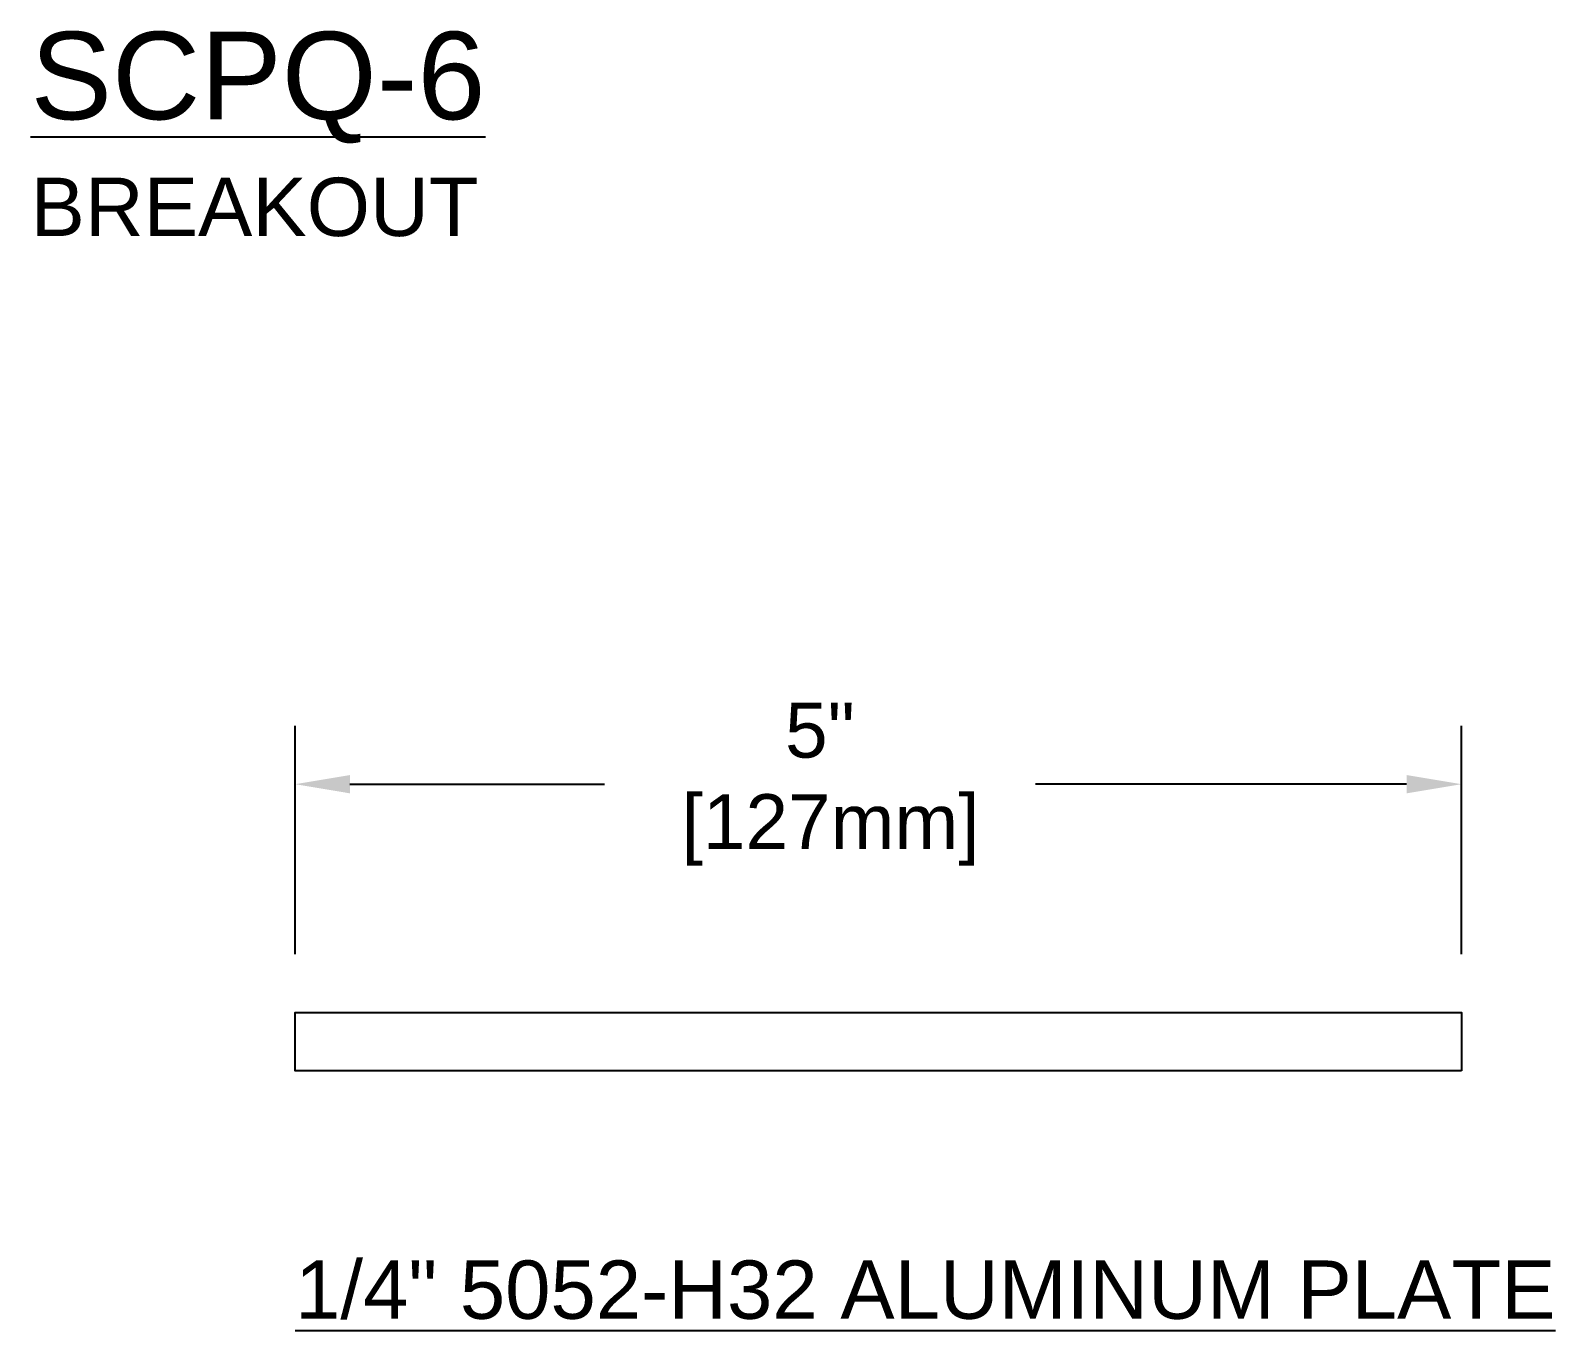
# Model space of a CAD drawing. Header units: inches. Extents: x 0.1 to 48.2, y -0.8 to 13.4.
# Drawn here: x 41.65 to 48.19, y 3.2 to 8.77 of the extents above; entities that cross this region are included whole.
import ezdxf

# ---------------------------------------------------------------- set-up
doc = ezdxf.new("R2010")
doc.units = ezdxf.units.IN
doc.header["$LTSCALE"] = 0.25
doc.header["$MEASUREMENT"] = 0
for name, color, linetype in [('Dimensions', 3, 'Continuous'), ('Metals', 7, 'Continuous'), ('Text', 2, 'Continuous')]:
    doc.layers.add(name, color=color, linetype=linetype)
doc.styles.add('ARIAL', font='arial.ttf')
doc.dimstyles.new('ARIAL', dxfattribs={"dimscale": 2, "dimtxt": 0.1175, "dimasz": 0.1175, "dimexe": 0.125, "dimexo": 0.125, "dimgap": 0.125, "dimtad": 0, "dimtih": 1, "dimtoh": 1, "dimdec": 4, "dimzin": 0, "dimdsep": 46, "dimlunit": 4, "dimtxsty": 'ARIAL', "dimcen": 0.09, "dimadec": 0, "dimazin": 0, "dimtfac": 1, "dimtdec": 4, "dimtofl": 0, "dimtmove": 0, "dimatfit": 3, "dimfxl": 0, "dimfrac": 2, "dimtolj": 1, "dimtzin": 0, "dimarcsym": 0})

# ---------------------------------------------------------------- blocks, each defined once
blk = doc.blocks.new('*D20')
at = {"layer": 'Defpoints', "color": 0}
for p in [(47.7872, 5.5368), (42.7872, 4.558), (47.7872, 4.558)]:
    blk.add_point(p, dxfattribs=at)
at = {"layer": 'Dimensions', "color": 0, "lineweight": -2}
for p, q in [((42.7872, 4.808), (42.7872, 5.7868)), ((47.7872, 4.808), (47.7872, 5.7868)), ((43.0222, 5.5368), (44.1137, 5.5368)), ((47.5522, 5.5368), (45.9607, 5.5368))]:
    blk.add_line(p, q, dxfattribs=at)
at = {"layer": 'Dimensions', "color": 0}
for points in [[(43.0222, 5.5759), (43.0222, 5.4976), (42.7872, 5.5368)], [(47.5522, 5.5759), (47.5522, 5.4976), (47.7872, 5.5368)]]:
    blk.add_solid(points, dxfattribs=at)
at = {"layer": 'Dimensions', "color": 0, "insert": (45.0372, 5.5368), "char_height": 0.235, "attachment_point": 5, "style": 'ARIAL'}
blk.add_mtext('\\A1;5"\\P [127mm]', dxfattribs=at)

msp = doc.modelspace()

# ---------------------------------------------------------------- linework, layer by layer
at = {"layer": 'Metals'}
msp.add_lwpolyline([(47.78723, 4.30799), (42.78723, 4.30799), (42.78723, 4.55799), (47.78723, 4.55799)], close=True, dxfattribs=at)

# ---------------------------------------------------------------- texts
at = {"layer": 'Text', "style": 'ARIAL'}
for s, insert, char_height, width, attachment_point in [('{\\LSCPQ-6\\P\\H0.6667x;\\lBREAKOUT}', (41.65312, 8.76106), 0.375, 7.9038738, 1), ('{\\L1/4" 5052-H32 ALUMINUM PLATE}', (42.78723, 3.36893), 0.25, 5.3912441, 4)]:
    msp.add_mtext(s, dxfattribs=dict(at, insert=insert, char_height=char_height, width=width, attachment_point=attachment_point))

# ---------------------------------------------------------------- dimensions: what is measured, and where the dimension line sits
at = {"layer": 'Dimensions'}
dim = msp.add_linear_dim(base=(47.78723, 5.53676), p1=(42.78723, 4.55799), p2=(47.78723, 4.55799), dimstyle='ARIAL', override={"dimpost": '\\X'}, dxfattribs=at)
dim.commit()
dim.dimension.update_dxf_attribs({"geometry": '*D20', "text_midpoint": (45.03723, 5.53676), "dimtype": 160})

doc.saveas('drawing.dxf')
